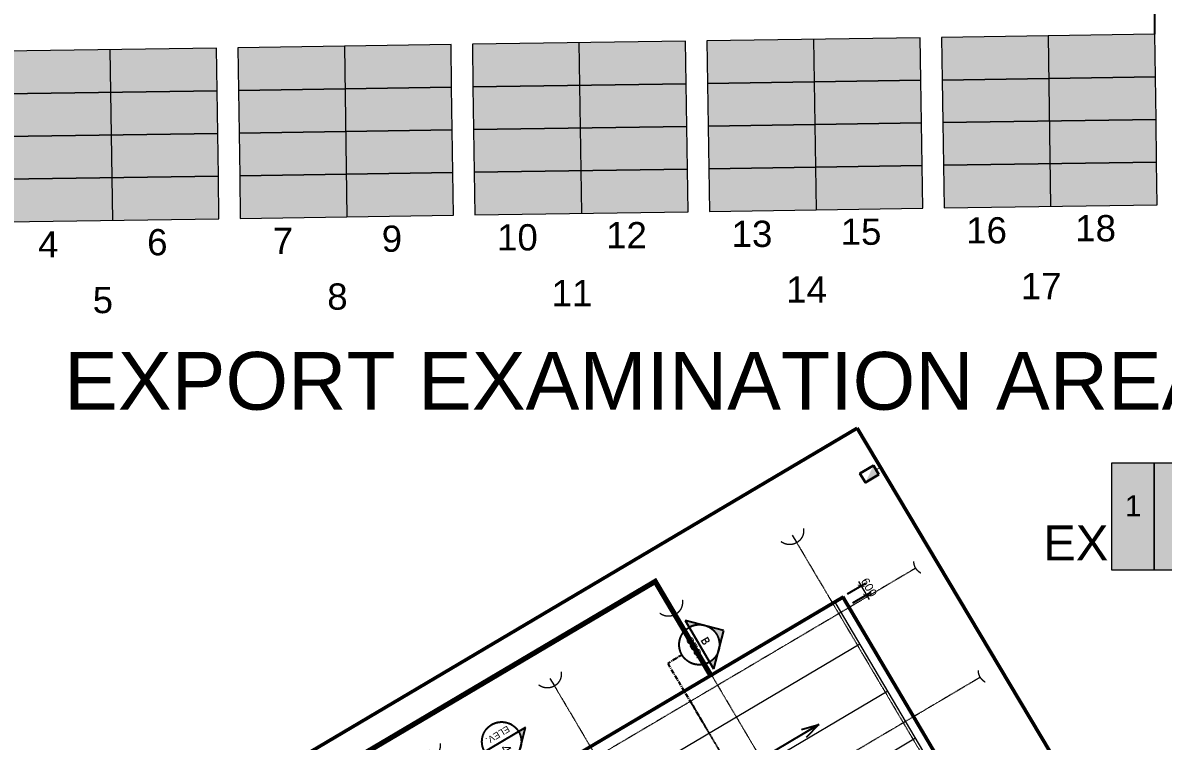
# Model space of a CAD drawing. Header units: inches. Extents: x -1774894 to -657573, y 144736 to 934842.
# Drawn here: x -1273558 to -1208366, y 652840 to 693905 of the extents above; entities that cross this region are included whole.
import ezdxf
from ezdxf.enums import TextEntityAlignment as Align
from ezdxf.xclip import XClip

# ---------------------------------------------------------------- set-up
doc = ezdxf.new("R2010")
doc.units = ezdxf.units.IN
doc.header["$MEASUREMENT"] = 0
doc.header["$XCLIPFRAME"] = 0
for name, pattern in [('DIVIDE2', [0.625, 0.25, -0.125, 0, -0.125, 0, -0.125]), ("EXPORT WARE HOUSE(19 JULY'08)$0$CENTER", [2, 1.25, -0.25, 0.25, -0.25]), ("EXPORT WARE HOUSE(19 JULY'08)$0$DASHDOT", [1, 0.5, -0.25, 0, -0.25])]:
    doc.linetypes.add(name, pattern=pattern)
for name, color, linetype in [('A-ANNO-TEXT', 7, 'Continuous'), ('C-ROAD-OTLN', 142, 'Continuous'), ("EXPORT WARE HOUSE(19 JULY'08)$0$G-ANNO-TEXT", 2, 'Continuous'), ("EXPORT WARE HOUSE(19 JULY'08)$0$G-ANNO-TTLB", 4, 'Continuous')]:
    doc.layers.add(name, color=color, linetype=linetype)
for name, color, linetype, lineweight in [('Container', 5, 'Continuous', 9), ("EXPORT WARE HOUSE(19 JULY'08)$0$A-ANNO-GRID", 8, "EXPORT WARE HOUSE(19 JULY'08)$0$DASHDOT", 13), ("EXPORT WARE HOUSE(19 JULY'08)$0$A-ANNO-GRID-DIMS", 8, 'Continuous', 15), ("EXPORT WARE HOUSE(19 JULY'08)$0$A-ANNO-SYMB", 6, 'Continuous', 25), ("EXPORT WARE HOUSE(19 JULY'08)$0$A-FLOR-OVHD", 8, 'Continuous', 13), ("EXPORT WARE HOUSE(19 JULY'08)$0$A-GLAZ-PRHT", 1, 'Continuous', 18), ("EXPORT WARE HOUSE(19 JULY'08)$0$HATCH", 9, 'Continuous', 9), ('grid', 7, 'Continuous', 18), ('P FIRE', 6, 'Continuous', 35), ('P FIXTURE', 54, 'Continuous', 30)]:
    doc.layers.add(name, color=color, linetype=linetype, lineweight=lineweight)
doc.styles.add('ARIAL', font='arial.ttf')
doc.styles.add("EXPORT WARE HOUSE(19 JULY'08)$0$anno", font='arial.ttf')
doc.styles.add("EXPORT WARE HOUSE(19 JULY'08)$0$ARIAL", font='arial.ttf')
doc.styles.add("EXPORT WARE HOUSE(19 JULY'08)$0$GNO", font='arial.ttf')
doc.styles.add("EXPORT WARE HOUSE(19 JULY'08)$0$HEADING", font='')
doc.styles.add("EXPORT WARE HOUSE(19 JULY'08)$0$Label", font='impact.ttf')
doc.styles.add("EXPORT WARE HOUSE(19 JULY'08)$0$NOTES", font='ROMANS.SHX')
doc.styles.add("EXPORT WARE HOUSE(19 JULY'08)$0$SUBHEAD", font='arial.ttf')
doc.styles.get("Standard").update_dxf_attribs({"font": 'arial.ttf'})
doc.styles.get("EXPORT WARE HOUSE(19 JULY'08)$0$HEADING").set_extended_font_data('Arial Black')
doc.dimstyles.new("EXPORT WARE HOUSE(19 JULY'08)$0$Architectural Metric", dxfattribs={"dimscale": 200, "dimtxt": 2.38, "dimasz": 1.5, "dimexe": 1.5, "dimexo": 1.5, "dimgap": 0.5, "dimtad": 1, "dimdec": 0, "dimzin": 0, "dimdsep": 46, "dimtxsty": "EXPORT WARE HOUSE(19 JULY'08)$0$ARIAL", "dimblk": "EXPORT WARE HOUSE(19 JULY'08)$0$_ArchTick", "dimcen": 2.38, "dimdle": 1.5, "dimclrd": 253, "dimclre": 252, "dimclrt": 1, "dimadec": 0, "dimazin": 0, "dimtfac": 1, "dimtdec": 0, "dimtofl": 0, "dimtmove": 0, "dimatfit": 3, "dimfxl": 1, "dimtolj": 1, "dimtzin": 0, "dimlwd": 13, "dimarcsym": 0})
doc.dimstyles.new("EXPORT WARE HOUSE(19 JULY'08)$0$DIM200", dxfattribs={"dimscale": 200, "dimtxt": 2, "dimasz": 1, "dimexe": 1, "dimexo": 1, "dimgap": 1, "dimtad": 1, "dimdec": 0, "dimzin": 0, "dimdsep": 46, "dimtxsty": "EXPORT WARE HOUSE(19 JULY'08)$0$anno", "dimblk": "EXPORT WARE HOUSE(19 JULY'08)$0$_Oblique", "dimcen": 1, "dimadec": 0, "dimazin": 0, "dimtfac": 1, "dimtdec": 0, "dimtofl": 0, "dimtmove": 0, "dimatfit": 0, "dimfxl": 1, "dimtolj": 1, "dimtzin": 0, "dimarcsym": 1})
doc.dimstyles.get("Standard").update_dxf_attribs({"dimtxt": 0.18, "dimasz": 0.18, "dimexe": 0.18, "dimexo": 0.0625, "dimgap": 0.09, "dimtad": 0, "dimtih": 1, "dimtoh": 1, "dimdec": 4, "dimzin": 0, "dimdsep": 46, "dimtxsty": 'Standard', "dimcen": 0.09, "dimadec": 0, "dimazin": 0, "dimtfac": 1, "dimtdec": 4, "dimtofl": 0, "dimtmove": 0, "dimatfit": 3, "dimfxl": 1, "dimtolj": 1, "dimtzin": 0, "dimarcsym": 0})

# ---------------------------------------------------------------- blocks, each defined once
blk = doc.blocks.new("EXPORT WARE HOUSE(19 JULY'08)$0$1A012")
at = {"color": 1, "ltscale": 500}
blk.add_line((-4, 0), (4, 0), dxfattribs=at)
blk.add_circle((0, 0), 4, dxfattribs=at)
at = {"color": 8, "style": "EXPORT WARE HOUSE(19 JULY'08)$0$GNO"}
blk.add_attdef('GNO', text='', height=3.5, dxfattribs=at).set_placement((0, -2.97), align=Align.MIDDLE)
blk = doc.blocks.new("EXPORT WARE HOUSE(19 JULY'08)$0$1A003")
h = blk.add_hatch(color=256)
h.paths.add_polyline_path([(3.39, 15.14), (0, 18.53), (-3.39, 15.14, -0.325778)])
h.paths.add_polyline_path([(-5.75, 10.49, -0.158782), (-4.65, 13.88), (-8.04, 10.49)])
h.paths.add_polyline_path([(8.04, 10.49), (4.65, 13.88, -0.158782), (5.75, 10.49)])
for q in [(-8.04, 10.49), (8.04, 10.49)]:
    blk.add_line((0, 18.53), q)
at = {"linetype": 'Continuous'}
blk.add_line((-8.04, 10.49), (8.04, 10.49), dxfattribs=at)
at = {"linetype": "EXPORT WARE HOUSE(19 JULY'08)$0$CENTER"}
for p, q in [((0, 4.86), (0, 0)), ((0, 0), (21.93, 0))]:
    blk.add_line(p, q, dxfattribs=at)
at = {"linetype": 'Continuous'}
blk.add_circle((0, 10.49), 5.75, dxfattribs=at)
at = {"style": "EXPORT WARE HOUSE(19 JULY'08)$0$Label"}
blk.add_attdef('SECNO', text='', height=2.38, dxfattribs=at).set_placement((0, 12.56), align=Align.MIDDLE)
at = {"color": 8, "style": "EXPORT WARE HOUSE(19 JULY'08)$0$anno"}
blk.add_attdef('REFNO', text='', height=2, dxfattribs=at).set_placement((0, 8.87), align=Align.MIDDLE)
blk = doc.blocks.new("EXPORT WARE HOUSE(19 JULY'08)$0$1A004")
h = blk.add_hatch(color=256)
h.paths.add_polyline_path([(0, 10.58), (-4.91, 5.67, -0.372353), (4.91, 5.67)])
h.paths.add_polyline_path([(-10.58, 0), (-7.5, 0, -0.180135), (-5.67, 4.91)])
h.paths.add_polyline_path([(10.58, 0), (5.67, 4.91, -0.180135), (7.5, 0)])
for p, q in [((0, 10.58), (-10.58, 0)), ((0, 10.58), (10.58, 0)), ((-10.58, 0), (10.58, 0))]:
    blk.add_line(p, q)
blk.add_circle((0, 0), 7.5)
at = {"style": "EXPORT WARE HOUSE(19 JULY'08)$0$Label"}
blk.add_attdef('ELEVNO', text='', height=2.38, dxfattribs=at).set_placement((0, 2.46), align=Align.MIDDLE)
at = {"color": 8, "style": "EXPORT WARE HOUSE(19 JULY'08)$0$anno"}
blk.add_attdef('REFNO', text='', height=2, dxfattribs=at).set_placement((-0.03, -1.7), align=Align.MIDDLE)
blk = doc.blocks.new("EXPORT WARE HOUSE(19 JULY'08)$0$_Oblique")
at = {"color": 0, "linetype": 'ByBlock', "lineweight": -2}
blk.add_line((-0.5, -0.5), (0.5, 0.5), dxfattribs=at)
blk = doc.blocks.new("EXPORT WARE HOUSE(19 JULY'08)$0$_Open30")
at = {"color": 0, "linetype": 'ByBlock', "lineweight": -2}
for p, q in [((-1, 0.268), (0, 0)), ((0, 0), (-1, -0.268)), ((0, 0), (-1, 0))]:
    blk.add_line(p, q, dxfattribs=at)
blk = doc.blocks.new("EXPORT WARE HOUSE(19 JULY'08)$0$a1v_sheet")
at = {"color": 8}
blk.add_line((-817, 0.5), (-817, 570), dxfattribs=at)
blk.add_line((-812, 5.5), (-812, 565))
at = {"layer": "EXPORT WARE HOUSE(19 JULY'08)$0$G-ANNO-TEXT"}
for tag, p, height, style in [('CLIENT1', (-93.8, 98.17), 3, "EXPORT WARE HOUSE(19 JULY'08)$0$NOTES"), ('CLIENT2', (-93.8, 93.31), 3, "EXPORT WARE HOUSE(19 JULY'08)$0$NOTES"), ('JOBTITLE1', (-93.8, 83.85), 3.5, "EXPORT WARE HOUSE(19 JULY'08)$0$SUBHEAD"), ('JOBTITLE2', (-93.8, 79.03), 3.5, "EXPORT WARE HOUSE(19 JULY'08)$0$SUBHEAD"), ('DRAWINGTITLE1', (-93.8, 62.97), 4, "EXPORT WARE HOUSE(19 JULY'08)$0$HEADING"), ('DRAWINGTITLE2', (-93.8, 57.42), 4, "EXPORT WARE HOUSE(19 JULY'08)$0$HEADING"), ('DRAWINGTITLE3', (-93.8, 52.65), 4, "EXPORT WARE HOUSE(19 JULY'08)$0$HEADING"), ('DRAWINGTITLE4', (-93.8, 48.01), 4, "EXPORT WARE HOUSE(19 JULY'08)$0$HEADING"), ('JOBNO', (-93.8, 38.4), 2.38, "EXPORT WARE HOUSE(19 JULY'08)$0$NOTES"), ('SCALE', (-63.8, 38.4), 2.38, "EXPORT WARE HOUSE(19 JULY'08)$0$NOTES"), ('DATE', (-33.8, 38.4), 2.38, "EXPORT WARE HOUSE(19 JULY'08)$0$NOTES"), ('DRNBY', (-93.8, 28.4), 2.38, "EXPORT WARE HOUSE(19 JULY'08)$0$NOTES"), ('DRAWINGSTATUS', (-33.8, 28.4), 2.38, "EXPORT WARE HOUSE(19 JULY'08)$0$NOTES"), ('REV', (-93.8, 17.8), 2.38, "EXPORT WARE HOUSE(19 JULY'08)$0$NOTES"), ('DRGNO', (-63.8, 11.22), 6, "EXPORT WARE HOUSE(19 JULY'08)$0$HEADING")]:
    blk.add_attdef(tag, p, '', height=height, dxfattribs=dict(at, style=style))
blk = doc.blocks.new("EXPORT WARE HOUSE(19 JULY'08)$0$_ArchTick")
at = {"color": 0, "linetype": 'ByBlock', "const_width": 0.15}
blk.add_lwpolyline([(-0.5, -0.5), (0.5, 0.5)], dxfattribs=at)
blk = doc.blocks.new('*D442')
at = {"layer": 'Defpoints', "color": 0}
for p in [(1340696, -11506685), (1340096, -11507882), (1340696, -11507882)]:
    blk.add_point(p, dxfattribs=at)
at = {"layer": "EXPORT WARE HOUSE(19 JULY'08)$0$A-ANNO-GRID-DIMS", "color": 252, "lineweight": -2}
for p, q in [((1340096, -11507582), (1340096, -11506385)), ((1340696, -11507582), (1340696, -11506385))]:
    blk.add_line(p, q, dxfattribs=at)
at = {"layer": "EXPORT WARE HOUSE(19 JULY'08)$0$A-ANNO-GRID-DIMS", "color": 253, "linetype": 'Continuous', "lineweight": 13}
blk.add_line((1339796, -11506685), (1340996, -11506685), dxfattribs=at)
at = {"layer": "EXPORT WARE HOUSE(19 JULY'08)$0$A-ANNO-GRID-DIMS", "color": 253, "lineweight": 13, "xscale": 300, "yscale": 300, "zscale": 300, "rotation": 180}
blk.add_blockref("EXPORT WARE HOUSE(19 JULY'08)$0$_ArchTick", (1340096, -11506685), dxfattribs=at)
at = {"layer": "EXPORT WARE HOUSE(19 JULY'08)$0$A-ANNO-GRID-DIMS", "color": 253, "lineweight": 13, "xscale": 300, "yscale": 300, "zscale": 300}
blk.add_blockref("EXPORT WARE HOUSE(19 JULY'08)$0$_ArchTick", (1340696, -11506685), dxfattribs=at)
at = {"layer": "EXPORT WARE HOUSE(19 JULY'08)$0$A-ANNO-GRID-DIMS", "color": 1, "insert": (1340396, -11506342), "char_height": 476, "attachment_point": 5, "style": "EXPORT WARE HOUSE(19 JULY'08)$0$ARIAL"}
blk.add_mtext('\\A1;600', dxfattribs=at)
blk = doc.blocks.new('*D628')
at = {"layer": 'Defpoints', "color": 0}
for p in [(-1207630, 696019), (-1208849, 693256), (-1207630, 693277)]:
    blk.add_point(p, dxfattribs=at)
at = {"layer": 'grid', "lineweight": -2}
for p, q in [((-1208240, 696019), (-1208240, 698553)), ((-1208240, 698553), (-1208240, 698553)), ((-1208849, 696019), (-1207631, 696019))]:
    blk.add_line(p, q, dxfattribs=at)
at = {"layer": 'grid', "color": 0, "lineweight": -2}
for p, q in [((-1208849, 693256), (-1208849, 696019)), ((-1207630, 693277), (-1207630, 696019))]:
    blk.add_line(p, q, dxfattribs=at)
at = {"layer": 'grid'}
for points in [[(-1208849, 696019), (-1208849, 696018), (-1208849, 696019)], [(-1207631, 696019), (-1207631, 696018), (-1207630, 696019)]]:
    blk.add_solid(points, dxfattribs=at)
at = {"layer": 'grid', "insert": (-1206937, 698553), "char_height": 900, "attachment_point": 5}
blk.add_mtext('\\A1;1219', dxfattribs=at)
blk = doc.blocks.new("EXPORT WARE HOUSE(19 JULY'08)")
at = {"layer": "EXPORT WARE HOUSE(19 JULY'08)$0$HATCH"}
h = blk.add_hatch(dxfattribs=at)
h.set_pattern_fill('ANSI31', color=256, scale=25000, angle=45, style=0)
h.paths.add_polyline_path([(1406705.6, -11508432), (1340145.6, -11508432), (1340145.6, -11528712), (1406705.6, -11528712)])
at = {"layer": "EXPORT WARE HOUSE(19 JULY'08)$0$A-ANNO-GRID", "ltscale": 5}
for p, q in [((1340810.6, -11503482), (1340810.6, -11553942)), ((1348058.4, -11503482), (1348058.4, -11553942)), ((1335695.6, -11508597), (1411155.6, -11508597)), ((1335695.6, -11516643), (1411155.6, -11516643)), ((1335695.6, -11524689), (1411155.6, -11524689))]:
    blk.add_line(p, q, dxfattribs=at)
at = {"layer": "EXPORT WARE HOUSE(19 JULY'08)$0$A-ANNO-SYMB", "linetype": "EXPORT WARE HOUSE(19 JULY'08)$0$DASHDOT", "ltscale": 15}
blk.add_line((1340695.6, -11518456.5), (1405582.3, -11518456.5), dxfattribs=at)
at = {"layer": "EXPORT WARE HOUSE(19 JULY'08)$0$A-FLOR-OVHD", "color": 1, "linetype": 'Continuous', "lineweight": 30, "ltscale": 15}
for p, q in [((1369883.6, -11507882), (1340095.6, -11507882)), ((1340095.6, -11507882), (1340095.6, -11542219.5)), ((1369833.6, -11507932), (1340145.6, -11507932)), ((1340145.6, -11507932), (1340145.6, -11542219.5))]:
    blk.add_line(p, q, dxfattribs=at)
at = {"layer": "EXPORT WARE HOUSE(19 JULY'08)$0$A-FLOR-OVHD", "color": 1, "linetype": 'Continuous', "ltscale": 15}
blk.add_line((1406705.6, -11508432), (1340145.6, -11508432), dxfattribs=at)
at = {"layer": "EXPORT WARE HOUSE(19 JULY'08)$0$A-ANNO-GRID"}
ref = blk.add_blockref("EXPORT WARE HOUSE(19 JULY'08)$0$1A012", (1340810.6, -11502682), dxfattribs=dict(at, xscale=200, yscale=200, zscale=200))
ref.add_attrib('GNO', 'X', dxfattribs={"layer": '0', "color": 1, "height": 540, "style": "EXPORT WARE HOUSE(19 JULY'08)$0$GNO"}).set_placement((1340810.6, -11502335.7), align=Align.MIDDLE)
ref.add_attrib('AXIS', '1', dxfattribs={"layer": '0', "color": 3, "height": 500, "style": "EXPORT WARE HOUSE(19 JULY'08)$0$GNO"}).set_placement((1340810.6, -11503046), align=Align.MIDDLE)
ref = blk.add_blockref("EXPORT WARE HOUSE(19 JULY'08)$0$1A012", (1348058.4, -11502682), dxfattribs=dict(at, xscale=200, yscale=200, zscale=200))
ref.add_attrib('GNO', 'X', dxfattribs={"layer": '0', "color": 1, "height": 540, "style": "EXPORT WARE HOUSE(19 JULY'08)$0$GNO"}).set_placement((1348058.4, -11502335.7), align=Align.MIDDLE)
ref.add_attrib('AXIS', '2', dxfattribs={"layer": '0', "color": 3, "height": 500, "style": "EXPORT WARE HOUSE(19 JULY'08)$0$GNO"}).set_placement((1348058.4, -11503046), align=Align.MIDDLE)
ref = blk.add_blockref("EXPORT WARE HOUSE(19 JULY'08)$0$1A012", (1335295.6, -11508597), dxfattribs=dict(at, xscale=200, yscale=200, zscale=200))
ref.add_attrib('GNO', 'Y', dxfattribs={"layer": '0', "color": 1, "height": 540, "style": "EXPORT WARE HOUSE(19 JULY'08)$0$GNO"}).set_placement((1335295.6, -11508250.7), align=Align.MIDDLE)
ref.add_attrib('AXIS', '5', dxfattribs={"layer": '0', "color": 3, "height": 500, "style": "EXPORT WARE HOUSE(19 JULY'08)$0$GNO"}).set_placement((1335295.6, -11508961), align=Align.MIDDLE)
ref = blk.add_blockref("EXPORT WARE HOUSE(19 JULY'08)$0$1A012", (1335295.6, -11516643), dxfattribs=dict(at, xscale=200, yscale=200, zscale=200))
ref.add_attrib('GNO', 'Y', dxfattribs={"layer": '0', "color": 1, "height": 540, "style": "EXPORT WARE HOUSE(19 JULY'08)$0$GNO"}).set_placement((1335295.6, -11516296.7), align=Align.MIDDLE)
ref.add_attrib('AXIS', '4', dxfattribs={"layer": '0', "color": 3, "height": 500, "style": "EXPORT WARE HOUSE(19 JULY'08)$0$GNO"}).set_placement((1335295.6, -11517007), align=Align.MIDDLE)
ref = blk.add_blockref("EXPORT WARE HOUSE(19 JULY'08)$0$1A012", (1335295.6, -11524689), dxfattribs=dict(at, xscale=200, yscale=200, zscale=200))
ref.add_attrib('GNO', 'Y', dxfattribs={"layer": '0', "color": 1, "height": 540, "style": "EXPORT WARE HOUSE(19 JULY'08)$0$GNO"}).set_placement((1335295.6, -11524342.7), align=Align.MIDDLE)
ref.add_attrib('AXIS', '1', dxfattribs={"layer": '0', "color": 3, "height": 500, "style": "EXPORT WARE HOUSE(19 JULY'08)$0$GNO"}).set_placement((1335295.6, -11525053), align=Align.MIDDLE)
ref = blk.add_blockref("EXPORT WARE HOUSE(19 JULY'08)$0$1A012", (1335295.6, -11532735), dxfattribs=dict(at, xscale=200, yscale=200, zscale=200))
ref.add_attrib('GNO', 'Y', dxfattribs={"layer": '0', "color": 1, "height": 540, "style": "EXPORT WARE HOUSE(19 JULY'08)$0$GNO"}).set_placement((1335295.6, -11532388.7), align=Align.MIDDLE)
ref.add_attrib('AXIS', '3', dxfattribs={"layer": '0', "color": 3, "height": 500, "style": "EXPORT WARE HOUSE(19 JULY'08)$0$GNO"}).set_placement((1335295.6, -11533099), align=Align.MIDDLE)
at = {"layer": "EXPORT WARE HOUSE(19 JULY'08)$0$A-ANNO-SYMB", "xscale": 200, "yscale": 200, "zscale": 200}
blk.add_blockref("EXPORT WARE HOUSE(19 JULY'08)$0$1A003", (1338279.7, -11518456.5), dxfattribs=at).add_auto_attribs({'SECNO': 'B', 'REFNO': 'SEC.'})
at = {"layer": "EXPORT WARE HOUSE(19 JULY'08)$0$A-ANNO-SYMB"}
ref = blk.add_blockref("EXPORT WARE HOUSE(19 JULY'08)$0$1A004", (1337297.8, -11528905.9), dxfattribs=dict(at, xscale=150, yscale=150, zscale=150, rotation=270))
ref.add_attrib('REFNO', 'ELEV.', dxfattribs={"layer": '0', "color": 8, "height": 375, "rotation": 270, "style": "EXPORT WARE HOUSE(19 JULY'08)$0$anno"}).set_placement((1336849, -11528901.3), align=Align.MIDDLE)
ref.add_attrib('ELEVNO', '4', dxfattribs={"layer": '0', "height": 562.5, "style": "EXPORT WARE HOUSE(19 JULY'08)$0$anno"}).set_placement((1337782.8, -11528905.9), align=Align.MIDDLE)
at = {"layer": "EXPORT WARE HOUSE(19 JULY'08)$0$G-ANNO-TTLB", "xscale": 200, "yscale": 200, "zscale": 200}
blk.add_blockref("EXPORT WARE HOUSE(19 JULY'08)$0$a1v_sheet", (1467445.6, -11580899.7), dxfattribs=at)
at = {"layer": "EXPORT WARE HOUSE(19 JULY'08)$0$A-ANNO-GRID-DIMS"}
dim = blk.add_linear_dim(base=(1340695.6, -11506684.9), p1=(1340095.6, -11507882), p2=(1340695.6, -11507882), dimstyle="EXPORT WARE HOUSE(19 JULY'08)$0$Architectural Metric", dxfattribs=at)
dim.commit()
dim.dimension.update_dxf_attribs({"geometry": '*D442', "text_midpoint": (1340395.6, -11506684.9), "dimtype": 128})
at = {"layer": "EXPORT WARE HOUSE(19 JULY'08)$0$A-GLAZ-PRHT"}
blk.add_leader([(1345687.2, -11512793.7), (1345687.2, -11521826.4)], dimstyle="EXPORT WARE HOUSE(19 JULY'08)$0$DIM200", override={"dimasz": 5, "dimgap": 1, "dimtad": 0, "dimldrblk": "EXPORT WARE HOUSE(19 JULY'08)$0$_Open30"}, dxfattribs=at)

msp = doc.modelspace()

# ---------------------------------------------------------------- hatches: boundary and pattern name
at = {"layer": 'grid'}
h = msp.add_hatch(color=256, dxfattribs=at)
h.set_gradient(color1=(158, 158, 255), color2=(173, 173, 255), one_color=1, tint=0.84, name='CYLINDER')
h.paths.add_polyline_path([(-1222259.124, 693056.068), (-1234443.953, 692874.536), (-1234443.953, 692483.913), (-1234413.447, 690436.32), (-1222222.8, 690617.939)])
h.paths.add_polyline_path([(-1222222.8, 690617.939), (-1234413.447, 690436.32), (-1234377.124, 687998.191), (-1222186.477, 688179.809)])
h.paths.add_polyline_path([(-1222186.477, 688179.809), (-1234377.124, 687998.191), (-1234340.8, 685560.061), (-1222150.153, 685741.68)])
h.paths.add_polyline_path([(-1222150.153, 685741.68), (-1234340.8, 685560.061), (-1234304.476, 683121.932), (-1222113.829, 683303.55)])
h = msp.add_hatch(color=256, dxfattribs=at)
h.set_gradient(color1=(158, 158, 255), color2=(173, 173, 255), one_color=1, tint=0.84, name='CYLINDER')
h.paths.add_polyline_path([(-1208849.412, 693255.848), (-1221034.241, 693074.317), (-1221034.241, 692683.694), (-1221003.736, 690636.1), (-1208813.088, 690817.719)])
h.paths.add_polyline_path([(-1208813.088, 690817.719), (-1221003.736, 690636.1), (-1220967.412, 688197.971), (-1208776.765, 688379.59)])
h.paths.add_polyline_path([(-1208776.765, 688379.59), (-1220967.412, 688197.971), (-1220931.088, 685759.842), (-1208740.441, 685941.46)])
h.paths.add_polyline_path([(-1208740.441, 685941.46), (-1220931.088, 685759.842), (-1220894.764, 683321.712), (-1208704.117, 683503.331)])
h = msp.add_hatch(color=256, dxfattribs=at)
h.set_gradient(color1=(158, 158, 255), color2=(173, 173, 255), one_color=1, tint=0.84, name='CYLINDER')
h.paths.add_polyline_path([(-1262488.26, 692456.727), (-1274673.089, 692275.195), (-1274673.089, 691884.572), (-1274642.583, 689836.979), (-1262451.936, 690018.598)])
h.paths.add_polyline_path([(-1262451.936, 690018.598), (-1274642.583, 689836.979), (-1274606.259, 687398.85), (-1262415.612, 687580.468)])
h.paths.add_polyline_path([(-1262415.612, 687580.468), (-1274606.259, 687398.85), (-1274569.936, 684960.72), (-1262379.289, 685142.339)])
h.paths.add_polyline_path([(-1262379.289, 685142.339), (-1274569.936, 684960.72), (-1274533.612, 682522.591), (-1262342.965, 682704.209)])
h = msp.add_hatch(color=256, dxfattribs=at)
h.set_gradient(color1=(158, 158, 255), color2=(173, 173, 255), one_color=1, tint=0.84, name='CYLINDER')
h.paths.add_polyline_path([(-1249078.548, 692656.507), (-1261263.377, 692474.976), (-1261263.377, 692084.353), (-1261232.871, 690036.76), (-1249042.224, 690218.378)])
h.paths.add_polyline_path([(-1249042.224, 690218.378), (-1261232.871, 690036.76), (-1261196.548, 687598.63), (-1249005.9, 687780.249)])
h.paths.add_polyline_path([(-1249005.9, 687780.249), (-1261196.548, 687598.63), (-1261160.224, 685160.501), (-1248969.577, 685342.119)])
h.paths.add_polyline_path([(-1248969.577, 685342.119), (-1261160.224, 685160.501), (-1261123.9, 682722.371), (-1248933.253, 682903.99)])
h = msp.add_hatch(color=256, dxfattribs=at)
h.set_gradient(color1=(158, 158, 255), color2=(173, 173, 255), one_color=1, tint=0.84, name='CYLINDER')
h.paths.add_polyline_path([(-1235668.874, 692858.852), (-1247853.703, 692677.32), (-1247853.703, 692286.697), (-1247823.198, 690239.104), (-1235632.55, 690420.722)])
h.paths.add_polyline_path([(-1235632.55, 690420.722), (-1247823.198, 690239.104), (-1247786.874, 687800.974), (-1235596.227, 687982.593)])
h.paths.add_polyline_path([(-1235596.227, 687982.593), (-1247786.874, 687800.974), (-1247750.55, 685362.845), (-1235559.903, 685544.463)])
h.paths.add_polyline_path([(-1235559.903, 685544.463), (-1247750.55, 685362.845), (-1247714.226, 682924.716), (-1235523.579, 683106.334)])
h = msp.add_hatch(color=256, dxfattribs=at)
h.set_gradient(color1=(216, 159, 116), color2=(211, 148, 100), one_color=1, tint=0.61, name='CYLINDER')
h.paths.add_polyline_path([(-1208887.339, 668732.82), (-1211325.739, 668732.82), (-1211325.739, 662636.82), (-1208887.339, 662636.82)])
h = msp.add_hatch(color=256, dxfattribs=at)
h.set_gradient(color1=(216, 159, 116), color2=(211, 148, 100), one_color=1, tint=0.61, name='CYLINDER')
h.paths.add_polyline_path([(-1206448.939, 668732.82), (-1208887.339, 668732.82), (-1208887.339, 662636.82), (-1206448.939, 662636.82)])
at = {"layer": 'P FIXTURE', "ltscale": 7.5}
msp.add_hatch(color=256, dxfattribs=at).paths.add_polyline_path([(-1225390.843, 667620.496), (-1224619.449, 668084.125), (-1224928.535, 668598.387)])

# ---------------------------------------------------------------- linework, layer by layer
at = {"linetype": 'DIVIDE2', "const_width": 300}
msp.add_lwpolyline([(-1256262.142, 643604.658), (-1259423.484, 648950.595), (-1237404.993, 661971.32), (-1234243.651, 656625.383)], dxfattribs=at)
at = {"layer": 'Container'}
for p, q in [((-1214944.774, 693167.603), (-1214799.479, 683415.085)), ((-1268583.621, 692368.482), (-1268438.327, 682615.964)), ((-1255173.91, 692568.262), (-1255028.615, 682815.744)), ((-1241764.236, 692770.607), (-1241618.941, 683018.089)), ((-1228354.486, 692967.823), (-1228209.191, 683215.305))]:
    msp.add_line(p, q, dxfattribs=at)
for points in [[(-1234413.447, 690436.32), (-1222222.8, 690617.939), (-1222259.124, 693056.068), (-1234449.771, 692874.45)], [(-1221003.736, 690636.1), (-1208813.088, 690817.719), (-1208849.412, 693255.848), (-1221040.059, 693074.23)], [(-1274642.583, 689836.979), (-1262451.936, 690018.598), (-1262488.26, 692456.727), (-1274678.907, 692275.109)], [(-1261232.871, 690036.76), (-1249042.224, 690218.378), (-1249078.548, 692656.507), (-1261269.195, 692474.889)], [(-1247823.198, 690239.104), (-1235632.55, 690420.722), (-1235668.874, 692858.852), (-1247859.521, 692677.233)], [(-1247786.874, 687800.974), (-1235596.227, 687982.593), (-1235632.55, 690420.722), (-1247823.198, 690239.104)], [(-1234377.124, 687998.191), (-1222186.477, 688179.809), (-1222222.8, 690617.939), (-1234413.447, 690436.32)], [(-1220967.412, 688197.971), (-1208776.765, 688379.59), (-1208813.088, 690817.719), (-1221003.736, 690636.1)], [(-1274606.259, 687398.85), (-1262415.612, 687580.468), (-1262451.936, 690018.598), (-1274642.583, 689836.979)], [(-1261196.548, 687598.63), (-1249005.9, 687780.249), (-1249042.224, 690218.378), (-1261232.871, 690036.76)], [(-1261160.224, 685160.501), (-1248969.577, 685342.119), (-1249005.9, 687780.249), (-1261196.548, 687598.63)], [(-1247750.55, 685362.845), (-1235559.903, 685544.463), (-1235596.227, 687982.593), (-1247786.874, 687800.974)], [(-1234340.8, 685560.061), (-1222150.153, 685741.68), (-1222186.477, 688179.809), (-1234377.124, 687998.191)], [(-1220931.088, 685759.842), (-1208740.441, 685941.46), (-1208776.765, 688379.59), (-1220967.412, 688197.971)], [(-1274569.936, 684960.72), (-1262379.289, 685142.339), (-1262415.612, 687580.468), (-1274606.259, 687398.85)], [(-1220894.764, 683321.712), (-1208704.117, 683503.331), (-1208740.441, 685941.46), (-1220931.088, 685759.842)], [(-1261123.9, 682722.371), (-1248933.253, 682903.99), (-1248969.577, 685342.119), (-1261160.224, 685160.501)], [(-1247714.226, 682924.716), (-1235523.579, 683106.334), (-1235559.903, 685544.463), (-1247750.55, 685362.845)], [(-1234304.476, 683121.932), (-1222113.829, 683303.55), (-1222150.153, 685741.68), (-1234340.8, 685560.061)], [(-1274533.612, 682522.591), (-1262342.965, 682704.209), (-1262379.289, 685142.339), (-1274569.936, 684960.72)], [(-1211325.739, 668732.82), (-1211325.739, 662636.82), (-1208887.339, 662636.82), (-1208887.339, 668732.82)], [(-1208887.339, 668732.82), (-1208887.339, 662636.82), (-1206448.939, 662636.82), (-1206448.939, 668732.82)]]:
    msp.add_lwpolyline(points, close=True, dxfattribs=at)
at = {"layer": 'P FIRE', "lineweight": 50}
msp.add_line((-1271384.259, 643801.96), (-1225851.839, 670727.743), dxfattribs=at)
msp.add_lwpolyline([(-1225851.839, 670727.743), (-1185147.711, 602417.328), (-1231882.637, 577509.613), (-1271384.259, 643801.96)], dxfattribs=at)
at = {"layer": 'P FIRE', "ltscale": 7.5, "const_width": 50}
msp.add_lwpolyline([(-1224771.604, 668341.702), (-1224537.295, 668521.651)], dxfattribs=at)
at = {"layer": 'P FIXTURE', "ltscale": 7.5}
msp.add_lwpolyline([(-1224619.449, 668084.125), (-1224928.535, 668598.387), (-1225699.929, 668134.758), (-1225390.843, 667620.496)], close=True, dxfattribs=at)

# ---------------------------------------------------------------- block references
at = {"layer": 'C-ROAD-OTLN', "linetype": 'Continuous'}
ref = msp.add_blockref("EXPORT WARE HOUSE(19 JULY'08)", (7996720.604, 7672271.022), dxfattribs=dict(at, rotation=300.5981210269192))
XClip(ref).set_block_clipping_path([(1335595.6168644831, -11554041.9598289803), (1411255.6168644831, -11503381.9598289803)])

# ---------------------------------------------------------------- texts
at = {"layer": 'A-ANNO-TEXT', "attachment_point": 2, "style": 'ARIAL'}
for s, insert, char_height in [('{\\C7;13}', (-1231872.816, 682593.118), 1500), ('{\\C7;15}', (-1225638.598, 682715.163), 1500), ('{\\C7;16}', (-1218463.104, 682792.898), 1500), ('{\\C7;18}', (-1212228.886, 682914.944), 1500), ('{\\C7;4}', (-1272101.952, 681993.777), 1500), ('{\\C7;6}', (-1265867.734, 682115.823), 1500), ('{\\C7;7}', (-1258692.24, 682193.557), 1500), ('{\\C7;9}', (-1252458.022, 682315.603), 1500), ('{\\C7;10}', (-1245282.528, 682393.338), 1500), ('{\\C7;12}', (-1239048.31, 682515.383), 1500), ('{\\C7;14}', (-1228752.119, 679407.05), 1500), ('{\\C7;17}', (-1215342.408, 679606.83), 1500), ('{\\C7;5}', (-1268981.255, 678807.709), 1500), ('{\\C7;8}', (-1255571.543, 679007.489), 1500), ('{\\C7;11}', (-1242161.831, 679207.27), 1500), ('{\\C7;EXPORT EXAMINATION AREA}', (-1238285.203, 675089.709), 3300), ('{\\C7;1}', (-1210084.065, 666899.215), 1200), ('{\\C7;EX}', (-1213362.889, 665173.864), 2000)]:
    msp.add_mtext(s, dxfattribs=dict(at, insert=insert, char_height=char_height))

# ---------------------------------------------------------------- dimensions: what is measured, and where the dimension line sits
at = {"layer": 'grid'}
dim = msp.add_linear_dim(base=(-1207630.386, 696018.505), p1=(-1208849.412, 693255.848), p2=(-1207630.386, 693276.574), dimstyle='Standard', override={"dimtxt": 900, "dimdec": 0, "dimclrd": 256, "dimclrt": 256, "dimtdec": 0, "dimtmove": 1}, dxfattribs=at)
dim.commit()
dim.dimension.update_dxf_attribs({"geometry": '*D628', "text_midpoint": (-1208239.629, 698552.584), "dimtype": 160})

doc.saveas('drawing.dxf')
